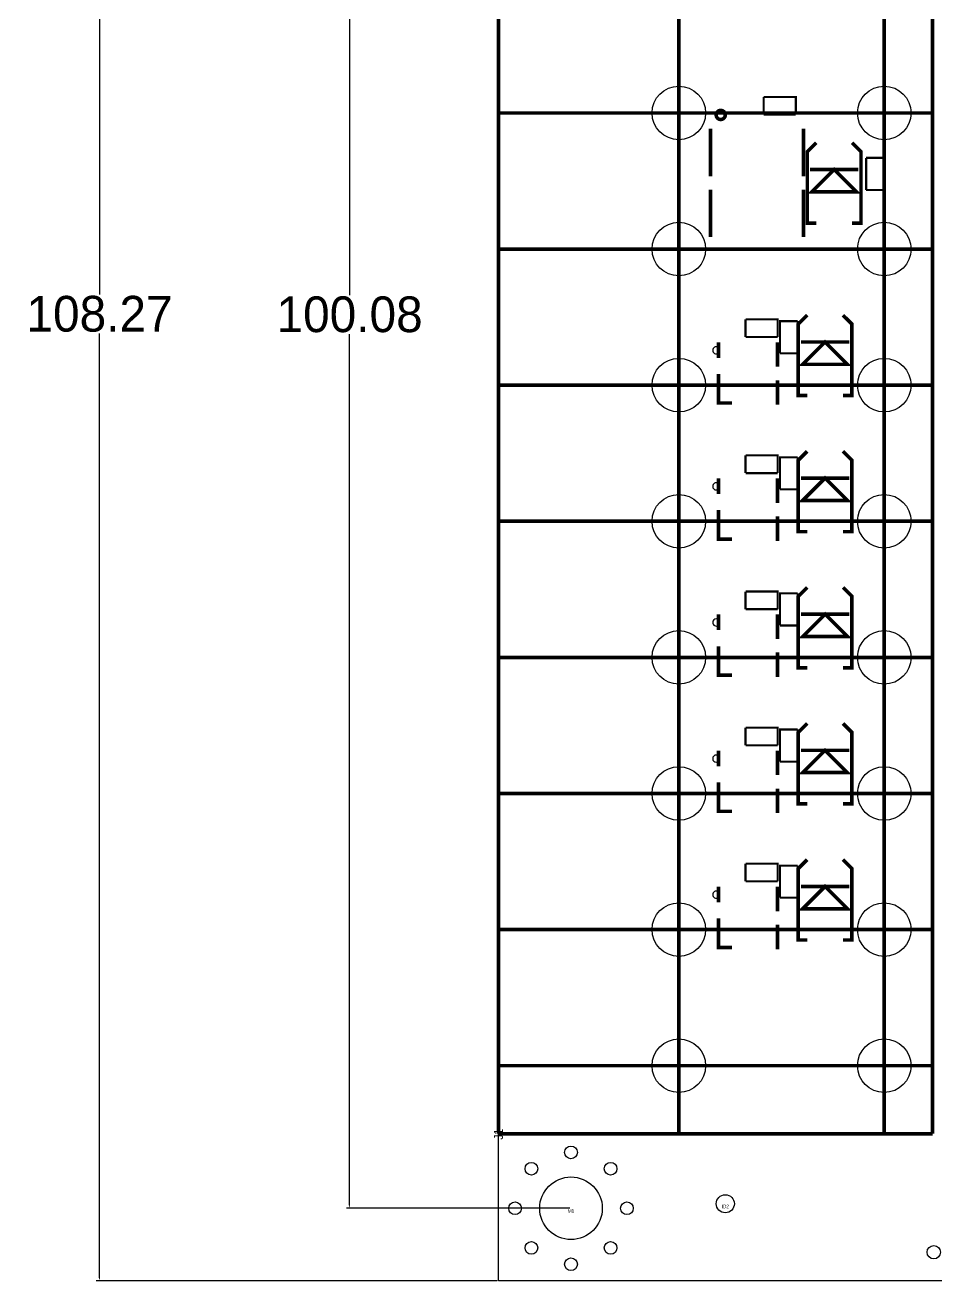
# Model space of a CAD drawing. Extents: x -26 to 196, y -14 to 133.
# Drawn here: x -26.5 to 24.5, y 0.8 to 71.1 of the extents above; entities that cross this region are included whole.
import ezdxf
from ezdxf.enums import TextEntityAlignment as Align

# ---------------------------------------------------------------- set-up
doc = ezdxf.new("R2010")
doc.units = 0
doc.header["$MEASUREMENT"] = 0
doc.layers.get('0').update_dxf_attribs({"linetype": 'CONTINUOUS'})
doc.layers.get('Defpoints').update_dxf_attribs({"linetype": 'CONTINUOUS'})
doc.layers.add('2', color=212, linetype='CONTINUOUS')
doc.dimstyles.get("Standard").update_dxf_attribs({"dimtxt": 0.18, "dimasz": 0.18, "dimexe": 0.18, "dimexo": 0.0625, "dimgap": 0.09, "dimtad": 0, "dimtih": 1, "dimtoh": 1, "dimzin": 0, "dimdsep": 46, "dimtxsty": 'STANDARD', "dimcen": 0.09, "dimadec": 0, "dimazin": 0, "dimtfac": 1, "dimtofl": 0, "dimtmove": 0, "dimatfit": 3, "dimfxl": 1, "dimtolj": 1, "dimtzin": 0, "dimarcsym": 0})

# ---------------------------------------------------------------- blocks, each defined once
blk = doc.blocks.new('*D8')
at = {"color": 0, "linetype": 'Continuous', "lineweight": -2}
for p, q in [((4.002, 104.902), (-8.509, 104.902)), ((-8.329, 104.722), (-8.329, 55.954)), ((-8.329, 5.006), (-8.329, 53.774)), ((4.002, 4.826), (-8.509, 4.826))]:
    blk.add_line(p, q, dxfattribs=at)
at = {"color": 0, "linetype": 'Continuous'}
for points in [[(-8.359, 104.722), (-8.299, 104.722), (-8.329, 104.902)], [(-8.359, 5.006), (-8.299, 5.006), (-8.329, 4.826)]]:
    blk.add_solid(points, dxfattribs=at)
at = {"layer": 'Defpoints', "color": 0, "linetype": 'Continuous'}
for p in [(4.064, 104.902), (-8.329, 4.826), (4.064, 4.826)]:
    blk.add_point(p, dxfattribs=at)
at = {"color": 0, "linetype": 'Continuous', "insert": (-8.329, 54.864), "char_height": 2, "attachment_point": 5}
blk.add_mtext('\\A1;100.08', dxfattribs=at)
blk = doc.blocks.new('*D13')
at = {"color": 0, "linetype": 'Continuous', "lineweight": -2}
for p, q in [((-0.062, 109.028), (-22.508, 109.028)), ((-22.328, 108.849), (-22.328, 55.985)), ((-22.328, 0.942), (-22.328, 53.805)), ((-0.062, 0.762), (-22.508, 0.762))]:
    blk.add_line(p, q, dxfattribs=at)
at = {"color": 0, "linetype": 'Continuous'}
for points in [[(-22.358, 108.849), (-22.298, 108.849), (-22.328, 109.028)], [(-22.358, 0.942), (-22.298, 0.942), (-22.328, 0.762)]]:
    blk.add_solid(points, dxfattribs=at)
at = {"layer": 'Defpoints', "color": 0, "linetype": 'Continuous'}
for p in [(0, 109.028), (-22.328, 0.762), (0, 0.762)]:
    blk.add_point(p, dxfattribs=at)
at = {"color": 0, "linetype": 'Continuous', "insert": (-22.328, 54.895), "char_height": 2, "attachment_point": 5}
blk.add_mtext('\\A1;108.27', dxfattribs=at)

msp = doc.modelspace()

# ---------------------------------------------------------------- linework, layer by layer
at = {"layer": '2'}
msp.add_lwpolyline([(0, 0.762), (0, 108.966), (177.038, 108.966), (177.038, 0.762)], close=True, dxfattribs=at)
for points, const_width in [([(0, 8.99922), (0, 85.19922)], 0.20066), ([(10.09904, 8.99922), (10.09904, 85.19922)], 0.20066), ([(21.60016, 8.99922), (21.60016, 85.19922)], 0.20066), ([(24.30018, 8.99922), (24.30018, 85.19922)], 0.20066), ([(14.84884, 67.0433), (16.64716, 67.0433), (16.64716, 66.0527)], 0.11938), ([(14.84884, 66.0527), (14.84884, 67.0433)], 0.11938), ([(0, 66.14922), (24.30018, 66.14922)], 0.20066), ([(14.84884, 66.0527), (16.64716, 66.0527)], 0.11938), ([(11.97356, 65.16116), (11.87704, 65.16116), (11.87704, 62.60592)], 0.20066), ([(16.98244, 65.16116), (17.07896, 65.16116), (17.07896, 62.60592)], 0.20066), ([(17.79524, 64.48044), (17.29486, 63.98006), (17.29486, 59.97956), (17.79524, 59.97956)], 0.20066), ([(19.79676, 59.97956), (20.29714, 59.97956), (20.29714, 63.98006), (19.79676, 64.48044)], 0.20066), ([(21.5773, 63.63716), (21.5773, 61.83884), (20.5867, 61.83884)], 0.11938), ([(20.5867, 63.63716), (21.5773, 63.63716)], 0.11938), ([(20.5867, 63.63716), (20.5867, 61.83884)], 0.11938), ([(18.796, 62.9793), (20.04568, 61.72962), (17.54632, 61.72962), (18.796, 62.9793)], 0.20066), ([(17.44726, 62.9793), (20.14474, 62.9793)], 0.20066), ([(11.87704, 61.85408), (11.87704, 59.29884), (11.97356, 59.29884)], 0.20066), ([(17.07896, 61.85408), (17.07896, 59.29884), (16.98244, 59.29884)], 0.20066), ([(0, 58.52922), (24.30018, 58.52922)], 0.20066), ([(17.28724, 54.82844), (16.78686, 54.32806), (16.78686, 50.32756), (17.28724, 50.32756)], 0.20066), ([(19.28876, 50.32756), (19.78914, 50.32756), (19.78914, 54.32806), (19.28876, 54.82844)], 0.20066), ([(13.83284, 54.5973), (15.63116, 54.5973), (15.63116, 53.6067)], 0.11938), ([(13.83284, 53.6067), (13.83284, 54.5973)], 0.11938), ([(15.7607, 52.69484), (15.7607, 54.49316), (16.7513, 54.49316)], 0.11938), ([(16.7513, 52.69484), (16.7513, 54.49316)], 0.11938), ([(13.83284, 53.6067), (15.63116, 53.6067)], 0.11938), ([(12.319, 52.43576), (12.319, 53.213), (12.4206, 53.213)], 0.20066), ([(15.5194, 53.213), (15.621, 53.213), (15.621, 51.93792)], 0.20066), ([(16.7513, 52.69484), (15.7607, 52.69484)], 0.11938), ([(18.288, 53.3273), (19.53768, 52.07762), (17.03832, 52.07762), (18.288, 53.3273)], 0.20066), ([(16.93926, 53.3273), (19.63674, 53.3273)], 0.20066), ([(12.319, 51.5366), (12.319, 49.911), (13.07084, 49.911)], 0.20066), ([(0, 50.90922), (24.30018, 50.90922)], 0.20066), ([(15.5194, 49.911), (15.621, 49.911), (15.621, 51.18608)], 0.20066), ([(17.28724, 47.20844), (16.78686, 46.70806), (16.78686, 42.70756), (17.28724, 42.70756)], 0.20066), ([(19.28876, 42.70756), (19.78914, 42.70756), (19.78914, 46.70806), (19.28876, 47.20844)], 0.20066), ([(13.83284, 46.9773), (15.63116, 46.9773), (15.63116, 45.9867)], 0.11938), ([(13.83284, 45.9867), (13.83284, 46.9773)], 0.11938), ([(15.7607, 45.07484), (15.7607, 46.87316), (16.7513, 46.87316)], 0.11938), ([(16.7513, 45.07484), (16.7513, 46.87316)], 0.11938), ([(13.83284, 45.9867), (15.63116, 45.9867)], 0.11938), ([(18.288, 45.7073), (19.53768, 44.45762), (17.03832, 44.45762), (18.288, 45.7073)], 0.20066), ([(16.93926, 45.7073), (19.63674, 45.7073)], 0.20066), ([(12.319, 44.81576), (12.319, 45.593), (12.4206, 45.593)], 0.20066), ([(15.5194, 45.593), (15.621, 45.593), (15.621, 44.31792)], 0.20066), ([(16.7513, 45.07484), (15.7607, 45.07484)], 0.11938), ([(12.319, 43.9166), (12.319, 42.291), (13.07084, 42.291)], 0.20066), ([(15.5194, 42.291), (15.621, 42.291), (15.621, 43.56608)], 0.20066), ([(0, 43.28922), (24.30018, 43.28922)], 0.20066), ([(13.83284, 39.3573), (15.63116, 39.3573), (15.63116, 38.3667)], 0.11938), ([(13.83284, 38.3667), (13.83284, 39.3573)], 0.11938), ([(17.28724, 39.58844), (16.78686, 39.08806), (16.78686, 35.08756), (17.28724, 35.08756)], 0.20066), ([(19.28876, 35.08756), (19.78914, 35.08756), (19.78914, 39.08806), (19.28876, 39.58844)], 0.20066), ([(15.7607, 37.45484), (15.7607, 39.25316), (16.7513, 39.25316)], 0.11938), ([(16.7513, 37.45484), (16.7513, 39.25316)], 0.11938), ([(12.319, 37.19576), (12.319, 37.973), (12.4206, 37.973)], 0.20066), ([(13.83284, 38.3667), (15.63116, 38.3667)], 0.11938), ([(15.5194, 37.973), (15.621, 37.973), (15.621, 36.69792)], 0.20066), ([(18.288, 38.0873), (19.53768, 36.83762), (17.03832, 36.83762), (18.288, 38.0873)], 0.20066), ([(16.93926, 38.0873), (19.63674, 38.0873)], 0.20066), ([(16.7513, 37.45484), (15.7607, 37.45484)], 0.11938), ([(12.319, 36.2966), (12.319, 34.671), (13.07084, 34.671)], 0.20066), ([(15.5194, 34.671), (15.621, 34.671), (15.621, 35.94608)], 0.20066), ([(0, 35.66922), (24.30018, 35.66922)], 0.20066), ([(13.83284, 31.7373), (15.63116, 31.7373), (15.63116, 30.7467)], 0.11938), ([(13.83284, 30.7467), (13.83284, 31.7373)], 0.11938), ([(15.7607, 29.83484), (15.7607, 31.63316), (16.7513, 31.63316)], 0.11938), ([(17.28724, 31.96844), (16.78686, 31.46806), (16.78686, 27.46756), (17.28724, 27.46756)], 0.20066), ([(16.7513, 29.83484), (16.7513, 31.63316)], 0.11938), ([(19.28876, 27.46756), (19.78914, 27.46756), (19.78914, 31.46806), (19.28876, 31.96844)], 0.20066), ([(12.319, 29.57576), (12.319, 30.353), (12.4206, 30.353)], 0.20066), ([(13.83284, 30.7467), (15.63116, 30.7467)], 0.11938), ([(15.5194, 30.353), (15.621, 30.353), (15.621, 29.07792)], 0.20066), ([(18.288, 30.4673), (19.53768, 29.21762), (17.03832, 29.21762), (18.288, 30.4673)], 0.20066), ([(16.93926, 30.4673), (19.63674, 30.4673)], 0.20066), ([(16.7513, 29.83484), (15.7607, 29.83484)], 0.11938), ([(0, 28.04922), (24.30018, 28.04922)], 0.20066), ([(12.319, 28.6766), (12.319, 27.051), (13.07084, 27.051)], 0.20066), ([(15.5194, 27.051), (15.621, 27.051), (15.621, 28.32608)], 0.20066), ([(13.83284, 24.1173), (15.63116, 24.1173), (15.63116, 23.1267)], 0.11938), ([(13.83284, 23.1267), (13.83284, 24.1173)], 0.11938), ([(15.7607, 22.21484), (15.7607, 24.01316), (16.7513, 24.01316)], 0.11938), ([(17.28724, 24.34844), (16.78686, 23.84806), (16.78686, 19.84756), (17.28724, 19.84756)], 0.20066), ([(16.7513, 22.21484), (16.7513, 24.01316)], 0.11938), ([(19.28876, 19.84756), (19.78914, 19.84756), (19.78914, 23.84806), (19.28876, 24.34844)], 0.20066), ([(12.319, 21.95576), (12.319, 22.733), (12.4206, 22.733)], 0.20066), ([(13.83284, 23.1267), (15.63116, 23.1267)], 0.11938), ([(15.5194, 22.733), (15.621, 22.733), (15.621, 21.45792)], 0.20066), ([(18.288, 22.8473), (19.53768, 21.59762), (17.03832, 21.59762), (18.288, 22.8473)], 0.20066), ([(16.93926, 22.8473), (19.63674, 22.8473)], 0.20066), ([(16.7513, 22.21484), (15.7607, 22.21484)], 0.11938), ([(12.319, 21.0566), (12.319, 19.431), (13.07084, 19.431)], 0.20066), ([(0, 20.42922), (24.30018, 20.42922)], 0.20066), ([(15.5194, 19.431), (15.621, 19.431), (15.621, 20.70608)], 0.20066), ([(0, 12.80922), (24.30018, 12.80922)], 0.20066), ([(0, 8.99922), (24.30018, 8.99922)], 0.20066)]:
    msp.add_lwpolyline(points, dxfattribs=dict(at, const_width=const_width))
at = {"layer": '2', "const_width": 0.20066}
msp.add_lwpolyline([(12.7, 66.04, 1), (12.192, 66.04, 1), (12.7, 66.04)], format="xyb", dxfattribs=at)
at = {"layer": '2'}
for points in [[(12.3952, 52.86248, 1), (11.9948, 52.86152, 1)], [(12.3952, 45.24248, 1), (11.9948, 45.24152, 1)], [(12.3952, 37.62248, 1), (11.9948, 37.62152, 1)], [(12.3952, 30.00248, 1), (11.9948, 30.00152, 1)], [(12.3952, 22.38248, 1), (11.9948, 22.38152, 1)]]:
    msp.add_lwpolyline(points, format="xyb", close=True, dxfattribs=at)
for centre, radius in [((10.09904, 66.14922), 1.49987), ((21.60016, 66.14922), 1.49987), ((10.09904, 58.52922), 1.49987), ((21.60016, 58.52922), 1.49987), ((10.09904, 50.90922), 1.49987), ((21.60016, 50.90922), 1.49987), ((10.09904, 43.28922), 1.49987), ((21.60016, 43.28922), 1.49987), ((10.09904, 35.66922), 1.49987), ((21.60016, 35.66922), 1.49987), ((10.09904, 28.04922), 1.49987), ((21.60016, 28.04922), 1.49987), ((10.09904, 20.42922), 1.49987), ((21.60016, 20.42922), 1.49987), ((10.09904, 12.80922), 1.49987), ((21.60016, 12.80922), 1.49987), ((4.064, 7.95528), 0.3556), ((1.84912, 7.04088), 0.3556), ((6.27888, 7.04088), 0.3556), ((4.064, 4.826), 1.7526), ((0.93472, 4.826), 0.3556), ((7.19328, 4.826), 0.3556), ((12.7, 5.08), 0.508), ((1.84912, 2.61112), 0.3556), ((6.27888, 2.61112), 0.3556), ((24.37384, 2.36474), 0.37465), ((4.064, 1.69672), 0.3556)]:
    msp.add_circle(centre, radius, dxfattribs=at)

# ---------------------------------------------------------------- texts
at = {"layer": '2', "width": 0.85}
msp.add_text('J1', height=0.508, rotation=90, dxfattribs=at).set_placement((0.254, 8.97382), align=Align.CENTER)
at = {"layer": '2', "width": 0.75}
for s, p in [('ID2', (12.7, 4.826)), ('M1', (4.064, 4.572))]:
    msp.add_text(s, height=0.2032, dxfattribs=at).set_placement(p, align=Align.CENTER)

# ---------------------------------------------------------------- dimensions: what is measured, and where the dimension line sits
at = {"linetype": 'Continuous'}
for base, p1, p2, picture, middle in [((-22.32802, 0.762), (0, 109.0285), (0, 0.762), '*D13', (-22.32802, 54.89525)), ((-8.32897, 4.826), (4.064, 104.902), (4.064, 4.826), '*D8', (-8.32897, 54.864))]:
    dim = msp.add_linear_dim(base=base, p1=p1, p2=p2, angle=90, dimstyle='Standard', override={"dimtxt": 2}, dxfattribs=at)
    dim.commit()
    dim.dimension.update_dxf_attribs({"geometry": picture, "text_midpoint": middle})

doc.saveas('drawing.dxf')
